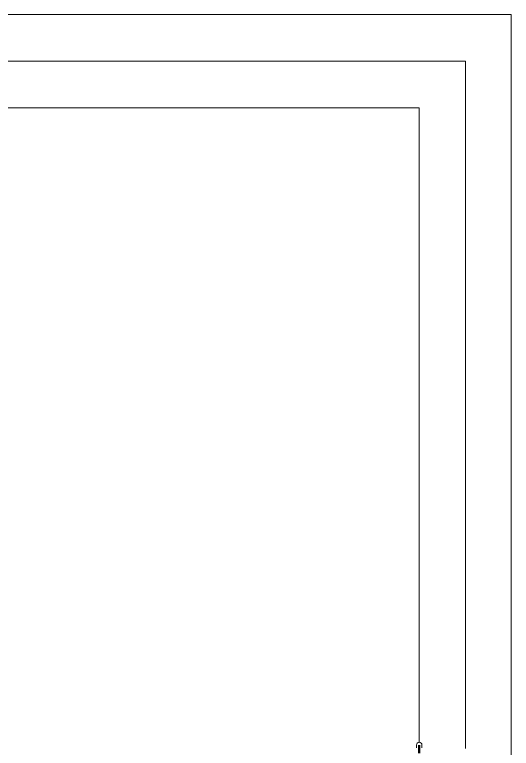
# Model space of a CAD drawing. Header units: inches. Extents: x 34 to 1574, y 72 to 573.
# Drawn here: x 1435.9 to 1511.3, y 372.8 to 484.1 of the extents above; entities that cross this region are included whole.
import ezdxf

# ---------------------------------------------------------------- set-up
doc = ezdxf.new("R2010")
doc.units = ezdxf.units.IN
doc.header["$MEASUREMENT"] = 0

msp = doc.modelspace()

# ---------------------------------------------------------------- linework, layer by layer
at = {"color": 114, "lineweight": 5, "true_color": 0x139b48}
for p in [(674.35, 484.12), (1511.27, 374.2)]:
    msp.add_line(p, (1511.27, 484.12), dxfattribs=at)
at = {"color": 2, "lineweight": 5}
msp.add_line((674.35, 477.04), (1504.32, 477.04), dxfattribs=at)
at = {"color": 2, "lineweight": 5, "true_color": 0xf1eb1f}
msp.add_line((1504.32, 375.44), (1504.32, 477.04), dxfattribs=at)
at = {"color": 152, "lineweight": 5, "true_color": 0x2776bb}
for p in [(674.35, 469.97), (1497.3, 376.36)]:
    msp.add_line(p, (1497.3, 469.97), dxfattribs=at)
at = {"lineweight": 5}
for p, q in [((1497.3, 376.36), (1497.3, 373.74)), ((1504.32, 375.44), (1504.32, 372.82)), ((1511.27, 374.2), (1511.27, 371.58)), ((1496.88, 373.32), (1496.88, 372.9)), ((1497.72, 373.32), (1497.72, 372.9))]:
    msp.add_line(p, q, dxfattribs=at)
msp.add_arc((1497.3, 373.32), 0.419, 0, 180, dxfattribs=at)
msp.add_trace([(1497.13, 372.07), (1497.46, 372.07), (1497.13, 373.32), (1497.46, 373.32)], dxfattribs=at)

doc.saveas('drawing.dxf')
